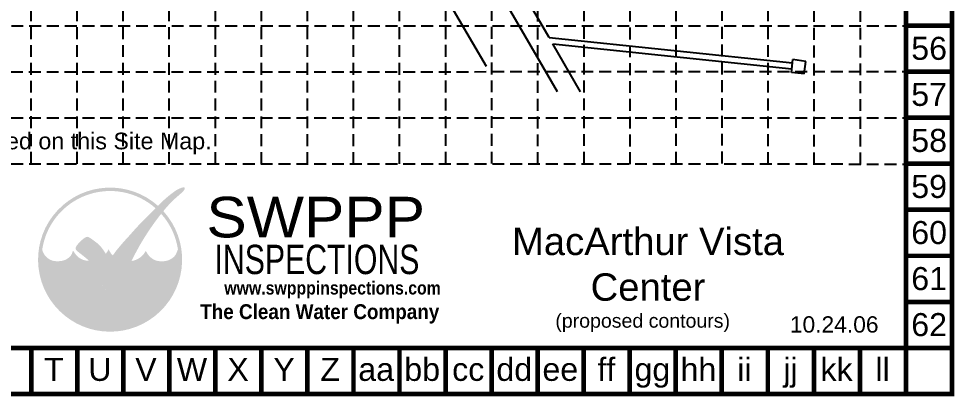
# Model space of a CAD drawing. Header units: feet. Extents: x -1330 to -864, y 1503 to 2248.
# Drawn here: x -1099.8 to -863.6, y 1503.4 to 1598.7 of the extents above; entities that cross this region are included whole.
import ezdxf
from ezdxf.enums import TextEntityAlignment as Align

# ---------------------------------------------------------------- set-up
doc = ezdxf.new("R2010")
doc.units = ezdxf.units.FT
doc.header["$LTSCALE"] = 40
doc.header["$MEASUREMENT"] = 0
doc.linetypes.add('HIDDEN', pattern=[0.375, 0.25, -0.125])
for name, color, linetype in [('BASE', 7, 'Continuous'), ('EX-INLET', 7, 'Continuous'), ('EX-PAV-TC', 1, 'Continuous'), ('EX-STM', 7, 'Continuous'), ('GRID', 254, 'HIDDEN'), ('LOGO', 7, 'Continuous')]:
    doc.layers.add(name, color=color, linetype=linetype)
doc.styles.add("L200'", font='ARIAL.TTF', dxfattribs={"height": 0.001968503937008})
doc.styles.add('LOGO', font='', dxfattribs={"height": 25})
doc.styles.add('LOGO1', font='Rockeb.TTF', dxfattribs={"height": 25})
doc.styles.get("Standard").update_dxf_attribs({"font": 'ARIAL.TTF'})
doc.styles.get('LOGO').set_extended_font_data('Rockwell', bold=True)

# ---------------------------------------------------------------- blocks, each defined once
blk = doc.blocks.new('A$C2CE27EB8')
at = {"layer": 'LOGO'}
h = blk.add_hatch(color=170, dxfattribs=at)
h.paths.add_polyline_path([(95.20861992706568, 59.81504070363519), (94.07369334172563, 60.98606272476661), (93.20989105467106, 61.99215020426902), (92.49474907468993, 62.93758486212084), (91.72606123329751, 64.11046033804814), (90.8898744552971, 65.57149512770093), (90.18182207053769, 66.94957151933932), (89.70416383342445, 67.91791408138363), (89.2234458290086, 68.92804492751497), (88.74702742547879, 69.9627933071099), (88.2822679910164, 71.00498846953622), (87.61511127851418, 72.55032519594693), (86.86670594156385, 74.41317764647602), (86.32491196267847, 75.8464669364829), (85.99417947002121, 76.7368961377664), (85.66793594230376, 77.62104547618901), (85.33886935236933, 78.50836135363193), (84.99966767295837, 79.40829017150634), (84.6430188769341, 80.33027833144138), (84.262821712392, 81.28146670362446), (83.85781802847987, 82.25977403249851), (83.42796044962097, 83.26081353123323), (82.97320160024219, 84.28019841286459), (82.49349410477816, 85.31354189049728), (81.98879058765306, 86.35645717721388), (81.45904367329786, 87.40455748609156), (80.90420598614173, 88.45345603023168), (80.32494880105287, 89.49856265825804), (79.72481799463594, 90.53447376130839), (79.1080780939842, 91.55558236594493), (78.47899362613998, 92.55628149887036), (77.84182911815833, 93.53096418669418), (77.20084909709203, 94.47402345611931), (76.56031809001661, 95.37985233372979), (75.9245006239803, 96.24284384621546), (75.29600721908173, 97.05951900913624), (74.67083236753024, 97.83491079374062), (74.04331655460737, 98.57618016014737), (73.40780026553784, 99.29048806855747), (72.75862398560503, 99.98499547911558), (72.1793484526429, 100.575858404515), (70.47289153210977, 100.568494646894), (68.5134819731129, 100.7704809104139), (66.91230834093403, 101.0750802794083), (65.81135303921337, 101.3341426457597), (64.71119866818253, 101.6476739509093), (63.63140311866027, 102.0156544650441), (62.05915515635797, 102.6424066675763), (60.07842272753896, 103.6699068674942), (58.25412977444239, 104.8564421282678), (56.63927229824913, 106.1541399392996), (55.21113329124228, 107.5514634970574), (53.97079602145686, 108.9689733489607), (52.91890984247175, 110.3178684588513), (52.07066288076476, 111.4855240149183), (51.38027484900749, 112.4564972889519), (51.03586780325031, 112.9376586029764), (50.72603403934727, 113.3605683685873), (50.44960616934668, 113.7204598281415), (50.20541680528731, 114.0125662240083), (49.99229855917338, 114.2321207985856), (49.809084043035, 114.3743567942487), (49.65391661365402, 114.4363274124933), (49.5221826068655, 114.4223656912385), (49.40857910325803, 114.3386246275119), (49.30780318342613, 114.1912572183365), (49.21455192796157, 113.9864164607432), (49.12352241745702, 113.7302553517541), (49.02941173250611, 113.4289268883987), (48.7759250414806, 112.5872023006982), (48.35059710869564, 111.3747263117334), (47.81714754202221, 110.2006988721537), (47.25892343048372, 109.1884784835494), (46.55964948912333, 108.1414053056127), (45.72698798959345, 107.0905348426951), (44.76604950624051, 106.058711746556), (43.68763672331033, 105.0730208157835), (42.48594105192342, 104.1387759535801), (41.18542137938994, 103.2746727304831), (39.80829360155622, 102.4956993653346), (38.37276280240076, 101.8144041642818), (36.89372032717574, 101.2438215045376), (35.33215200635232, 100.7776745677445), (33.65324493998332, 100.4122832231673), (31.82326734897742, 100.1443318105237), (29.82933389825894, 99.97223701926293), (27.76356815858026, 99.90422111723626), (25.71343668541022, 99.9471702578877), (23.77369154148118, 100.1070107251569), (21.98613133873914, 100.3918615830386), (20.3052719441971, 100.8156811456773), (18.68793543115953, 101.3918767572854), (17.07718847034903, 102.1399782903061), (15.46496805492279, 103.063576776523), (13.87120707690201, 104.1648637786191), (12.31774657481537, 105.4466015168376), (11.21002844370878, 106.5353245398866), (10.48556118833039, 107.3169003419497), (9.779946300448046, 108.1706879763211), (9.091635901870632, 109.1230325883329), (8.419082114381581, 110.2002793233679), (7.760737059771145, 111.428773326764), (7.115052859830939, 112.8348597438835), (6.480481636358491, 114.4448837200978), (5.855475511144959, 116.2851904007404, -0.5957293136125847), (166.6438216678439, 175.1367396979603), (167.9164323571008, 176.4356777410292), (168.9552358324404, 177.4869522000387), (170.0442564355926, 178.5779183185913, 37.93689005444305), (177.7058289826232, 171.0134741280829), (177.2714863263222, 170.491520946182), (176.3860161327716, 169.4146911069757), (175.4925541365715, 168.3141704989392), (174.6195357378247, 167.2244648089894, -0.1464490997537612), (198.4423599902821, 116.7301987880822), (198.0176922042765, 115.7411114493343), (197.6390368664142, 114.8180767077698), (197.2973744290111, 113.9565475623908), (196.9836853443626, 113.1519770121961), (196.5048014217077, 111.9298741414269), (195.9662184486442, 110.6758833059893), (195.3706916403876, 109.5381506272637), (194.6864941170138, 108.4816282985394), (193.9294514483781, 107.514287467796), (193.0950177334735, 106.606665741424), (192.1685963037035, 105.7215574019913), (191.1782398544647, 104.8803513496532), (190.1223148246545, 104.0835077173409), (189.009535408286, 103.3412741931452), (187.8495382998963, 102.6642404088408), (186.6415396046427, 102.0551571374424), (185.3867635519919, 101.5172422900283), (184.0864722830388, 101.0534494695478), (182.7449008752624, 100.6669801713075), (181.3564076434127, 100.3528907665657), (179.9364145249151, 100.1097636108741), (178.4903952459654, 99.93386345252702), (177.0186155145661, 99.82210335118782), (175.5426365566786, 99.78186704733241), (174.031062877385, 99.82100725639805), (172.4700050797078, 99.94879829555953), (170.8430124940019, 100.1751302947019), (169.1817513800052, 100.5059694411499), (167.5241041564564, 100.9472150835429), (165.9116581873923, 101.5036779997162), (164.3900492679395, 102.1764073333478), (162.9360756016436, 102.979030075971), (161.5475284874551, 103.9078889100349), (160.2105312116923, 104.9643755479361), (158.9099179795721, 106.1508139649586), (157.6688019462313, 107.4335286180835), (156.532737559502, 108.7566013178192), (155.5502930276703, 110.0583187377083), (154.7902080806239, 111.2345821460882), (154.2711876837807, 112.1398100411299), (153.9890702645257, 112.643823941767), (153.7366072574864, 113.0898248267713), (153.5088910579143, 113.4681090821376), (153.3010140611868, 113.7689730935002), (153.1080686626506, 113.9827132465999), (152.9255649298175, 114.1028256868893), (152.7506836188218, 114.1356055987507), (152.5810231579549, 114.0905479262927), (152.4141819755091, 113.9771476136279), (152.2477584997741, 113.804899604862), (152.0793511590464, 113.5832988441151), (151.9065583816141, 113.3218402754917), (151.7269785957583, 113.0300188430963), (151.538262428739, 112.7159904591367), (151.0549735276804, 111.9102342573232), (150.3624256347553, 110.8338517756439), (149.4575666021706, 109.6161752978375), (148.4975178456043, 108.5235431732789), (147.6236546356345, 107.6299207571), (146.65649223733, 106.7420057109738), (145.6029140320798, 105.8771291933182), (144.4470948580356, 105.0280235610048), (143.1828379578683, 104.1927524228066), (141.7750791716262, 103.3511755922696), (140.2065048930954, 102.5025607768547), (138.4577538122303, 101.7272413704164), (136.8506304059351, 101.2070239784409), (135.5951448572137, 100.8721417295218), (134.1745706367819, 100.5674157436836), (132.6348719967255, 100.3092029401128), (132.2787053165912, 99.4353157435321), (131.88292379207, 98.44098954822562), (131.436158300397, 97.30235522594432), (130.9413036668916, 96.028291063869), (130.4051125172691, 94.63657819342075), (129.8343374772185, 93.14499774585897), (129.2357311724541, 91.57133085274347), (128.616046228713, 89.93335864561686), (127.9820352716497, 88.24886225548812), (127.3404509269462, 86.53562281396466), (126.6978120755766, 84.81106276652054), (126.0597026190349, 83.09116981411353), (125.4314727141023, 81.39157297152735), (124.8184725175361, 79.72790125412973), (124.2260521861085, 78.11578367670768), (123.6595618765655, 76.57084925430365), (123.1243517456637, 75.10872700191669), (122.6257719501591, 73.74504593454787), (122.1670180661931, 72.4912172257408), (121.7426673474647, 71.34178068328151), (121.3451424670147, 70.2870582734322), (120.7639613101292, 68.7972390352545), (120.0496546642535, 67.16443784493822), (119.3123976078982, 65.74425945314022), (118.4949972512859, 64.4425841870924), (117.6221654546198, 63.26282337223995), (116.7140398665915, 62.19287788736153), (115.7617503166903, 61.1884766994383), (114.8164658908545, 60.28331490911057), (113.8565050157094, 59.46382836381633), (112.8669251126407, 58.726997597013), (111.8483876441574, 58.08134185319261), (110.7803966892893, 57.5146939833146), (109.6942649706234, 57.03167218316173), (108.3571767009726, 56.5362396645088), (106.8038728609677, 56.11730793186723), (105.3904011952773, 55.90186672742789), (104.0637420359526, 55.89150274348412), (102.7869401917023, 56.08436781328317), (101.5312572783423, 56.42565553995701), (100.0462058634612, 56.9279379650402), (98.75863792865448, 57.42650168806108), (97.4881895509534, 58.05381253724374), (96.33020872727593, 58.83565389332148)])
h.paths.add_polyline_path([(103.1600825765486, 111.2688724897855), (101.2154833940272, 114.6768879966677), (100.0487132690682, 117.1282727373818), (99.36062895480563, 115.3943663291249), (97.4758566524165, 112.2853005655869), (95.97351852070824, 110.5884500736595), (96.15217366016395, 110.2920965639929), (96.45558665199042, 109.790587985556), (96.73902394676315, 109.3293376317462), (97.00495446489822, 108.9095790388334), (97.25584712671025, 108.5325457432701), (97.49407733102453, 108.1986115439731), (97.72164639045786, 107.9047112898745), (97.94046209611952, 107.6469200924558), (98.15243223908965, 107.4213130631802), (98.35946461048388, 107.2239653134973), (98.56346700138192, 107.050951954895), (98.76634720286393, 106.8983480988292), (98.97001300605007, 106.7622288567563), (99.1760168276387, 106.6392300368059), (99.3844895868765, 106.5282302336823), (99.59520682855873, 106.4286687387687), (99.80794409755981, 106.3399848434253), (100.0224769387137, 106.2616178390145), (100.2385808968711, 106.1930070169184), (100.4560315168596, 106.1335916685014), (100.6746043435305, 106.0828110851241), (100.8939627027735, 106.0402353894937), (101.1133210447529, 106.0059580296204), (101.3317816006434, 105.9802032848547), (101.5484466016696, 105.9631954345359), (101.7624182790241, 105.9551587580121), (101.9727988638806, 105.9563175346273), (102.1786905874769, 105.9668960437255), (102.3791956810087, 105.9871185646529), (102.5737717413913, 106.0171719968607), (102.763297828531, 106.0570937202438), (102.9490083680571, 106.1068837348062), (103.1321377855493, 106.166542040535), (103.3139205066541, 106.2360686374378), (103.4955909569753, 106.3154635255155), (103.6783835621486, 106.4047267047602), (103.8635327478073, 106.5038581751901), (104.0520110953316, 106.6129513882249), (104.2437438094162, 106.732473601071), (104.4383942504728, 106.8629855223295), (104.6356257790135, 107.0050478606819), (104.8351017554637, 107.1592213247261), (105.0364855402786, 107.3260666231025), (105.2394404939196, 107.5061444644339), (105.4436299768531, 107.7000155573616), (105.6491101215847, 107.9084835780831), (105.8575081488007, 108.1333240731384), (105.9954415665334, 108.290586631517), (104.5661867606514, 109.5050753134587)], flags=17)
blk.add_hatch(color=240, dxfattribs=at).paths.add_polyline_path([(187.7048146419793, 194.509524663102), (189.7804245014636, 196.0903705584786), (191.5485997498718, 197.4081922000894), (193.0439611310462, 198.4933234566121), (194.3011293888294, 199.376098196725), (195.3547252670651, 200.0868502891097), (196.2393695095943, 200.6559136024433), (196.9896828602618, 201.1136220054067), (197.6402860629082, 201.4903093666757), (198.2213483574646, 201.8122912012677), (198.7452329682078, 202.0898096095315), (199.2198516155022, 202.3290883381529), (199.6531160197114, 202.5363511338161), (200.0529379012, 202.7178217432062), (200.4272289803316, 202.8797239130079), (200.7839009774702, 203.0282813899074), (201.1308656129804, 203.1697179205895), (201.4744167308991, 203.3090143729356), (201.8143766699554, 203.4461800996215), (202.1489498925498, 203.5799815745193), (202.4763408610866, 203.7091852715018), (202.7947540379664, 203.8325576644415), (203.1023938855919, 203.9488652272111), (203.3974648663643, 204.0568744336821), (203.6781714426857, 204.1553517577282), (203.9432791831773, 204.2433627106362), (204.1937980813377, 204.321168953354), (204.4312992368846, 204.3893311842434), (204.657353749536, 204.448410101666), (204.8735327190097, 204.4989664039839), (205.0814072450221, 204.5415607895604), (205.2825484272926, 204.5767539567568), (205.4785273655375, 204.6051066039339), (205.6705410848235, 204.62712335962), (205.8582903116062, 204.6430845729951), (206.0411016976886, 204.6532145234042), (206.2183018948745, 204.6577374901916), (206.3892175549672, 204.6568777527034), (206.5531753297714, 204.6508595902834), (206.7095018710897, 204.6399072822761), (206.8575238307253, 204.6242451080276), (206.996698791218, 204.6040412770457), (207.1270080580503, 204.5792397194941), (207.2485638674389, 204.5497282957007), (207.361478455603, 204.5153948659936), (207.46586405876, 204.4761272906997), (207.5618329131275, 204.4318134301458), (207.6494972549244, 204.3823411446612), (207.7289693203675, 204.3275982945726), (207.8003987519887, 204.2674166686598), (207.8640848175728, 204.2014037695111), (207.9203641912172, 204.1291110281689), (207.9695735470218, 204.0500898756736), (208.0120495590836, 203.9638917430656), (208.0481289015006, 203.8700680613873), (208.0781482483717, 203.7681702616798), (208.1024442737958, 203.6577497749824), (208.1212040208557, 203.5386383866536), (208.1340160085883, 203.4117892993125), (208.1403191250142, 203.2784360698935), (208.1395522581543, 203.1398122553326), (208.1311542960311, 202.9971514125644), (208.1145641266658, 202.8516870985238), (208.0892206380786, 202.704652870146), (208.0545627182923, 202.5572822843654), (208.0100479556054, 202.4102295029647), (207.9552087394241, 202.2618311071102), (207.8895961594326, 202.1098442828156), (207.8127613053139, 201.9520262160919), (207.7242552667531, 201.786134092955), (207.6236291334344, 201.6099250994154), (207.5104339950394, 201.4211564214883), (207.3842209412546, 201.2175852451857), (207.2444662520156, 200.997548148251), (207.0903469682703, 200.7616992753514), (206.9209653212188, 200.5112721628828), (206.7354235420644, 200.2475003472416), (206.5328238620068, 199.9716173648255), (206.3122685122466, 199.6848567520306), (206.0728597239849, 199.3884520452531), (205.8136997284232, 199.0836367808903), (205.5322261124647, 198.7697941907435), (205.2192178858236, 198.4389062882351), (204.8637894139156, 198.0811047821907), (204.4550550621575, 197.6865213814367), (203.9821291959652, 197.2452877948011), (203.4341261807549, 196.7475357311092), (202.8001603819434, 196.183396899189), (202.0693461649462, 195.5430030078657), (201.2357483284763, 194.8203235151982), (200.3132334044226, 194.0246788761712), (199.3206183579732, 193.1692272950028), (198.276720154312, 192.267126975909), (197.2003557586254, 191.3315361231079), (196.1103421361013, 190.3756129408147), (195.0254962519234, 189.4125156332476), (193.9646350712787, 188.4554024046232), (192.9423293351829, 187.5142726187707), (191.9561648879726, 186.5864902779666), (190.9994813498115, 185.6662605441007), (190.0656183408669, 184.7477885790623), (189.1479154813046, 183.8252795447391), (188.2397123912897, 182.8929386030214), (187.334348690988, 181.9449709157965), (186.4251640005659, 180.9755816449556), (185.5071256245146, 179.9806582870877), (184.5817116046269, 178.9628176775867), (183.6520276670253, 177.9263589865491), (182.7211795378294, 176.8755813840693), (181.7922729431584, 175.8147840402437), (180.8684136091338, 174.7482661251669), (179.9527072618748, 173.6803268089348), (179.0482596275015, 172.6152652616414), (178.1564167976876, 171.5549492523714), (177.2714863263091, 170.4915209461536), (176.3860161327989, 169.4146911070067), (175.4925541365856, 168.3141704989488), (174.5836482571008, 167.1796698859972), (173.6518464137739, 166.0009000321697), (172.6896965260353, 164.767571701484), (171.689746513317, 163.4693956579575), (170.6473538547366, 162.0999189857098), (169.5691142681781, 160.6680340492654), (168.4644330312126, 159.1864695332496), (167.3427154214119, 157.6679541222867), (166.2133667163466, 156.1252165010043), (165.0857921935894, 154.5709853540267), (163.969397130712, 153.0179893659789), (162.8735868052854, 151.4789572214878), (161.8052128185641, 149.9630650778626), (160.7609120665302, 148.4652789831551), (159.734767768849, 146.9770124581011), (158.7208631451849, 145.4896790234369), (157.7132814152033, 143.9946921998989), (156.7061057985684, 142.4834655082223), (155.6934195149456, 140.947412469143), (154.6693057839989, 139.3779466033981), (153.6302805834284, 137.7701013900341), (152.582590923068, 136.1333901413377), (151.534916570788, 134.4809461279067), (150.4959372944581, 132.8259026203385), (149.4743328619466, 131.1813928892306), (148.4787830411237, 129.5605502051803), (147.5179675998593, 127.9765078387849), (146.6005663060209, 126.4423990606424), (145.7323958355828, 124.9671911833274), (144.9078204969287, 123.5431876873217), (144.1183415065461, 122.1585260950852), (143.3554600809234, 120.8013439290778), (142.6106774365471, 119.4597787117588), (141.8754947899042, 118.1219679655878), (141.1414133574845, 116.7760492130245), (140.399934355773, 115.4101599765285), (139.6458964651051, 114.0178254719557), (138.8874882212031, 112.6141216887473), (138.1362356236355, 111.2195123097432), (137.4036646719719, 109.85446101778), (136.7013013657802, 108.5394314956969), (136.0406717046303, 107.2948874263312), (135.4333016880914, 106.1412924925216), (134.8907173157304, 105.0991103771075), (134.4197912244554, 104.1794548267756), (134.0087826005188, 103.3560398436201), (133.6412972675125, 102.593229493584), (133.3009410490245, 101.8553878426111), (132.9713197686465, 101.106878956645), (132.6360392499691, 100.3120669016283), (132.2787053165839, 99.43531574350573), (131.8829237920791, 98.44098954822005), (131.4361583003988, 97.30235522595842), (130.9413036668943, 96.02829106388322), (130.4051125172682, 94.6365781933979), (129.8343374772253, 93.14499774590911), (129.2357311724691, 91.57133085282089), (128.6160462287025, 89.93335864553978), (127.9820352716301, 88.24886225546845), (127.3404509269558, 86.53562281401321), (126.697812075558, 84.8110627665119), (126.0597026190167, 83.09116981403099), (125.4314727140913, 81.3915729715709), (124.8184725175361, 79.72790125412973), (124.2260521861085, 78.11578367670768), (123.6595618765655, 76.57084925430365), (123.1243517456637, 75.10872700191669), (122.6257719501591, 73.74504593454787), (122.1670180661945, 72.49121722574637), (121.7426673474565, 71.34178068327037), (121.3451424670175, 70.28705827342958), (120.9668660979487, 69.31737196253289), (120.600260913322, 68.4230437168901), (120.2377495862102, 67.59439550280979), (119.8717547896854, 66.82174928660197), (119.4946991968186, 66.09542703457521), (119.100619253546, 65.40701144056834), (118.6900064972551, 64.75312810853382), (118.2649662381959, 64.13166336995482), (117.8276037866199, 63.54050355631216), (117.3800244527765, 62.97753499908833), (116.9243335469168, 62.44064402976539), (116.4626363792918, 61.92771697982482), (115.9970382601514, 61.43664018074935), (115.5290878742221, 60.96568962370975), (115.0581074041306, 60.51469993863032), (114.5828624069804, 60.08389541512622), (114.1021184398742, 59.67350034281048), (113.614641059914, 59.28373901129817), (113.1191958242025, 58.91483571020274), (112.6145482898437, 58.5670147291388), (112.0994640139397, 58.24050035771927), (111.5734379997411, 57.93546081401144), (111.0388830350907, 57.65184002989054), (110.4989413539788, 57.38952586568359), (109.9567551903992, 57.14840618171922), (109.4154667783396, 56.92836883832422), (108.8782183517924, 56.72930169582571), (108.3481521447475, 56.55109261455254), (107.8284103911983, 56.39362945483128), (107.3214245850222, 56.25689352671679), (106.8267832596512, 56.1412399391719), (106.3433642084074, 56.04711725088589), (105.8700452246098, 55.97497402054898), (105.4057041015803, 55.92525880685082), (104.9492186326397, 55.89842016848081), (104.4994666111079, 55.8949066641286), (104.0553258303053, 55.91516685248484), (103.6156927809511, 55.95918204017971), (103.1795387433517, 56.02506452561272), (102.7458536952136, 56.11045935512448), (102.3136276142427, 56.21301157505548), (101.881850478142, 56.33036623174689), (101.4495122646194, 56.46016837153888), (101.0156029513787, 56.60006304077262), (100.5791125161254, 56.74769528578815), (100.1394985327602, 56.90145775930034), (99.69808895996357, 57.06273353951883), (99.25667935261117, 57.23365331102787), (98.81706526557946, 57.41634775841032), (98.381042253744, 57.61294756625068), (97.95040587198037, 57.82558341913204), (97.52695167516413, 58.05638600163786), (97.11247521817268, 58.30748599835306), (96.70832316859969, 58.58035993550163), (96.3140466449272, 58.87386770587557), (95.92874787835717, 59.18621504390967), (95.55152910008928, 59.51560768403601), (95.18149254132368, 59.86025136068929), (94.81774043326277, 60.21835180830283), (94.4593750071067, 60.58811476130973), (94.10549849405652, 60.96774595414479), (93.7547642322761, 61.35752571887235), (93.40402998777245, 61.76603277808783), (93.0497046335172, 62.20392045201629), (92.68819704248153, 62.68184206088529), (92.31591608763574, 63.21045092492056), (91.92927064194919, 63.80040036434889), (91.52466957839442, 64.46234369939691), (91.09852176994127, 65.20693425028946), (90.64906117209921, 66.0401879921086), (90.18182207052996, 66.94957151935), (89.70416383343581, 67.91791408136442), (89.22344582901724, 68.92804492750133), (88.74702742547697, 69.96279330711252), (88.28226799101367, 71.0049884695469), (87.83652689383052, 72.03745966415568), (87.41716350212755, 73.04303614028947), (87.0290919515428, 74.00898333933947), (86.66744544745416, 74.94031147086218), (86.3249119626762, 75.84646693645607), (85.99417947002257, 76.73689613771978), (85.66793594230876, 77.62104547625029), (85.33886935234796, 78.50836135364659), (84.9996676729561, 79.4082901715069), (84.64301887694683, 80.33027833142819), (84.26282171240291, 81.28146670359058), (83.85781802848487, 82.25977403249647), (83.42796044962188, 83.26081353122856), (82.97320160024174, 84.28019841287221), (82.49349410477453, 85.31354189051046), (81.98879058764896, 86.35645717722605), (81.45904367329376, 87.40455748610316), (80.9042059861381, 88.4534560302261), (80.32494880104969, 89.49856265827168), (79.72481799464776, 90.53447376129327), (79.1080780939933, 91.55558236593993), (78.47899362614316, 92.55628149885922), (77.84182911815833, 93.5309641866993), (77.20084909709749, 94.47402345610817), (76.56031809001843, 95.37985233373286), (75.92450062398166, 96.24284384622251), (75.29600721907809, 97.05951900914283), (74.67083236753206, 97.8349107937346), (74.04331655459919, 98.57618016015601), (73.40780026553784, 99.29048806856667), (72.75862398560321, 99.98499547912479), (72.09012820005319, 100.6668633519893), (71.39665339414341, 101.343252647319), (70.67254005313043, 102.021324325273), (69.91392969707113, 102.7067147582129), (69.12416798522281, 103.3989619673158), (68.30840161164042, 104.0960793859606), (67.4717772703807, 104.7960804475289), (66.61944165549994, 105.4969785854004), (65.75654146105308, 106.1967872329533), (64.88822338109821, 106.8935198235694), (64.01963410969074, 107.5851897906265), (63.15630766180766, 108.2692418814186), (62.30532733611744, 108.9408460988798), (61.4741637522061, 109.5946037598579), (60.67028752966144, 110.2251161812003), (59.90116928807083, 110.8269846797538), (59.17427964702347, 111.3948105723649), (58.49708922610535, 111.9231951758828), (57.87706864490565, 112.4067398071527), (57.31958303998363, 112.8418987524752), (56.82157561578697, 113.2325381759612), (56.37788409373525, 113.5843772111726), (55.98334619524849, 113.903134991673), (55.63279964174581, 114.1945306510252), (55.32108215464768, 114.4642833227916), (55.04303145537278, 114.7181121405345), (54.7934852653425, 114.9617362378186), (54.56801076364081, 115.2002019084597), (54.36509296002077, 115.4358640872892), (54.18394632190211, 115.670404869395), (54.02378531670365, 115.9055063498625), (53.88382441184331, 116.1428506237788), (53.76327807474036, 116.3841197862304), (53.66136077281499, 116.6309959323027), (53.57728697348375, 116.8851611570823), (53.51032724787819, 117.1477368572943), (53.45997658196939, 117.4176016362134), (53.4257860654443, 117.693073398754), (53.407306787984, 117.9724700498292), (53.40408983927318, 118.2541094943534), (53.4156863089961, 118.5363096372396), (53.44164728683654, 118.8173883834016), (53.4815238624783, 119.0956636377526), (53.53531602152316, 119.3703504242975), (53.6048193332449, 119.6442522434052), (53.69227826283577, 119.9210697145344), (53.79993727548708, 120.204503457144), (53.93004083639198, 120.4982540906934), (54.08483341074134, 120.8060222346421), (54.26655946372739, 121.1315085084492), (54.47746346054191, 121.4784135315738), (54.71934486946975, 121.8496447218502), (54.99222317116619, 122.2449366906101), (55.29567284937866, 122.6632308475635), (55.62926838785461, 123.1034686024155), (55.99258427034283, 123.5645913648756), (56.38519498058986, 124.0455405446506), (56.80667500234358, 124.5452575514488), (57.25659881935371, 125.0626837949773), (57.73408033393389, 125.5962433397242), (58.2363911226762, 126.1422908692992), (58.76034218073892, 126.6966637220941), (59.30274450328125, 127.2551992364982), (59.86040908546283, 127.8137347509023), (60.43014692244196, 128.3681076036967), (61.00876900937692, 128.9141551332722), (61.59308634142826, 129.4477146780187), (62.17949142090538, 129.9648418807091), (62.76270277871618, 130.4624656016407), (63.3370204529233, 130.9377330054939), (63.89674448158712, 131.3877912569474), (64.4361749027662, 131.8097875206818), (64.94961175452408, 132.2008689613767), (65.43135507491888, 132.5581827437113), (65.87570490201233, 132.8788760323656), (66.27877164152505, 133.1610947864666), (66.64390716982098, 133.4069801429335), (66.97627373092655, 133.6196720331317), (67.28103356886459, 133.8023103884283), (67.56334892766063, 133.9580351401896), (67.82838205134021, 134.0899862197809), (68.08129518392752, 134.20130355857), (68.32725056944673, 134.2951270879211), (68.57055007504096, 134.3740360374171), (68.81205406031404, 134.4383668294987), (69.05176250798831, 134.4878951848194), (69.28967540078838, 134.5223968240351), (69.52579272143385, 134.5416474678017), (69.7601144526484, 134.5454228367734), (69.9926405771539, 134.5334986516054), (70.22337107767225, 134.5056506329528), (70.45253038632472, 134.4618974690503), (70.68124073282843, 134.4032297184463), (70.91084879629761, 134.3308809072676), (71.1427012558479, 134.2460845616417), (71.37814479059352, 134.1500742076971), (71.61852607965193, 134.0440833715609), (71.865191802136, 133.9293455793603), (72.11948863716134, 133.8070943572229), (72.38339919420878, 133.6775539759352), (72.6614498042145, 133.5369116849248), (72.95880272848217, 133.3803454782757), (73.280620228315, 133.2030333500743), (73.63206456501575, 133.0001532944067), (74.01829799988491, 132.7668833053585), (74.44448279422659, 132.4984013770147), (74.91578120934264, 132.1898855034613), (75.43558748662326, 131.8381109896383), (76.00022378780659, 131.4462423838967), (76.6042442547182, 131.0190415454422), (77.24220302918275, 130.5612703334806), (77.90865425302718, 130.0776906072166), (78.59815206807525, 129.5730642258555), (79.30525061615299, 129.0521530486036), (80.02450403908688, 128.5197189346651), (80.75079531734218, 127.9796006328077), (81.48032278595429, 127.4319444500463), (82.20961361860009, 126.8759735829591), (82.93519498895466, 126.3109112281206), (83.65359407069582, 125.7359805821086), (84.36133803749908, 125.1504048414999), (85.05495406304044, 124.553407202872), (85.73096932099725, 123.9442108628011), (86.38685401001067, 123.3220836974457), (87.02385042859441, 122.6864723012862), (87.64414390022466, 122.0368679483876), (88.24991974838031, 121.3727619128117), (88.84336329653843, 120.6936454686211), (89.42665986817792, 119.9990098898795), (90.00199478677678, 119.2883464506499), (90.57155337581162, 118.5611464249961), (91.13655821125076, 117.8180512049465), (91.69438087902063, 117.0643026544008), (92.24143021753525, 116.3062927552268), (92.77411506521048, 115.5504134892902), (93.28884426046079, 114.803056838458), (93.78202664170294, 114.0706147845968), (94.25007104735005, 113.359479309573), (94.68938631581796, 112.6760423952538), (95.09739129917807, 112.0258362825929), (95.47554490412404, 111.4109542488997), (95.82631605100687, 110.8326298305716), (96.15217366017487, 110.2920965640036), (96.45558665198087, 109.7905879855925), (96.73902394677134, 109.3293376317366), (97.00495446489913, 108.9095790388309), (97.25584712671207, 108.5325457432722), (97.49407733101953, 108.1986115439701), (97.72164639045604, 107.9047112898761), (97.94046209611633, 107.6469200924579), (98.15243223909374, 107.4213130631786), (98.35946461048252, 107.2239653135038), (98.56346700137556, 107.0509519548996), (98.76634720286756, 106.8983480988296), (98.97001300605143, 106.7622288567594), (99.17601682764507, 106.6392300368054), (99.3844895868674, 106.5282302336859), (99.59520682855873, 106.4286687387682), (99.80794409756209, 106.3399848434218), (100.0224769387191, 106.2616178390156), (100.2385808968716, 106.1930070169175), (100.456031516861, 106.1335916684968), (100.6746043435305, 106.0828110851227), (100.8939627027803, 106.0402353894921), (101.1133210447524, 106.0059580296204), (101.3317816006484, 105.9802032848537), (101.5484466016683, 105.9631954345364), (101.7624182790132, 105.9551587580121), (101.9727988638847, 105.9563175346273), (102.1786905874833, 105.966896043726), (102.3791956810096, 105.9871185646533), (102.5737717414013, 106.0171719968633), (102.7632978285424, 106.0570937202468), (102.9490083680498, 106.1068837348031), (103.1321377855461, 106.166542040534), (103.3139205066491, 106.2360686374374), (103.495590956979, 106.3154635255145), (103.6783835621541, 106.4047267047641), (103.8635327477959, 106.503858175188), (104.0520110953294, 106.6129513882233), (104.2437438094044, 106.7324736010638), (104.4383942504801, 106.8629855223397), (104.6356257790117, 107.0050478606839), (104.8351017554583, 107.1592213247261), (105.0364855402754, 107.3260666230989), (105.2394404939223, 107.5061444644323), (105.443629976854, 107.7000155573589), (105.6491101215797, 107.9084835780876), (105.8575081488043, 108.1333240731445), (106.0708440512844, 108.3765555566329), (106.2911378217764, 108.6401965426561), (106.5204094530354, 108.9262655453178), (106.7606789378192, 109.2367810787217), (107.0139662688821, 109.5737616569719), (107.2822914389812, 109.9392257941706), (107.5675622219333, 110.3347060658429), (107.8712375157916, 110.7597912931884), (108.1946639996731, 111.2135843588286), (108.5391883526922, 111.6951881453839), (108.9061572539645, 112.2037055354747), (109.2969173826041, 112.7382394117216), (109.7128154177276, 113.2978926567456), (110.1551980384488, 113.8817681531656), (110.6251423968533, 114.4892783247008), (111.1226475369067, 115.1210737594484), (111.6474429755431, 115.7781145866052), (112.1992582296975, 116.4613609353667), (112.7778228163043, 117.1717729349261), (113.3828662522988, 117.9103107144809), (114.014118054617, 118.6779344032261), (114.6713077401919, 119.4756041303567), (115.3544871048175, 120.3040429280485), (116.0649970597228, 121.1630254404026), (116.8045007949945, 122.0520892145008), (117.574661500721, 122.9707717974248), (118.3771423669896, 123.9186107362555), (119.2136065838881, 124.8951435780756), (120.0857173415025, 125.8999078699668), (120.9951378299215, 126.93244115901), (121.9416939557273, 127.9911724132365), (122.9178624914839, 129.0700962844777), (123.9142829262532, 130.162098845514), (124.9215947490943, 131.2600661691266), (125.930437449068, 132.3568843280965), (126.9314505152342, 133.4454393952034), (127.915273436653, 134.5186174432291), (128.8725457023843, 135.5693045449538), (129.7966142813939, 136.5925212813079), (130.6916560622708, 137.5918262658189), (131.5645554135072, 138.5729126201641), (132.4221967035951, 139.5414734660212), (133.2714643010299, 140.5032019250679), (134.1192425743047, 141.4637911189808), (134.9724158919112, 142.4289341694367), (135.8378686223446, 143.4043241981154), (136.7217362908027, 144.3949010414499), (137.6271590493093, 145.4025913949079), (138.5565282065922, 146.4285686687174), (139.5122350713818, 147.4740062731036), (140.496670952406, 148.5400776182927), (141.5122271583932, 149.6279561145113), (142.5612949980737, 150.7388151719847), (143.6462657801749, 151.8738282009393), (144.767548903696, 153.032660410027), (145.9176261287084, 154.2089442015978), (147.0869973055555, 155.394803776427), (148.2661622845799, 156.58236333529), (149.4456209161217, 157.7637470789629), (150.615873050524, 158.9310792082217), (151.7674185381293, 160.0764839238401), (152.8907572292792, 161.192085426595), (153.9788234169291, 162.2723254413955), (155.0342891644914, 163.3209157896874), (156.0622609779939, 164.3438858170504), (157.0678453634605, 165.3472648690639), (158.0561488269186, 166.3370822913088), (159.0322778743948, 167.3193674293641), (160.0013390119143, 168.3001496288093), (160.9684387455045, 169.2854582352256), (161.9381129347771, 170.2802142992554), (162.9126148536952, 171.2849056918013), (163.8936271298053, 172.2989119888294), (164.8828323906564, 173.3216127663056), (165.8819132637964, 174.3523876001972), (166.8925523767739, 175.3906160664687), (167.9164323571363, 176.4356777410879), (168.9552358324322, 177.4869522000195), (170.0097291223933, 178.5433293229784), (171.0770133154811, 179.6017402046701), (172.1532731923412, 180.6586262435466), (173.2346935336182, 181.71042883806), (174.3174591199581, 182.7535893866656), (175.3977547320055, 183.7845492878142), (176.4717651504056, 184.7997499399595), (177.5356751558033, 185.795632741554), (178.5905119128956, 186.772290076039), (179.6566721225759, 187.7444182668122), (180.7593948697909, 188.7303646222587), (181.9239192394857, 189.7484764507655), (183.1754843166063, 190.8171010607174), (184.5393291860987, 191.9545857604998), (186.0406929329074, 193.1792778584994)])
for s, height, style, width, p in [('SWPPP', 57.60925966067344, 'LOGO1', 1.115, (238.8026452088648, 133.7406876224695)), ('INSPECTIONS', 41.63775, 'LOGO1', 0.77, (250.3275894484327, 81.67609113344804)), ('www.swpppinspections.com', 18.66904619113898, 'LOGO', 0.9, (264.2070487288779, 52.73259751457726))]:
    blk.add_text(s, height=height, dxfattribs=dict(at, style=style, width=width)).set_placement(p)
at = {"layer": 'LOGO', "color": 170, "style": 'LOGO', "width": 0.95}
blk.add_text('The Clean Water Company', height=21.0777337872006, dxfattribs=at).set_placement((229.9806650566597, 17.86077581182008))

msp = doc.modelspace()

# ---------------------------------------------------------------- linework, layer by layer
at = {"layer": 'BASE', "const_width": 1.162334538126981}
for points in [[(-864.2267794237912, 1503.938201497181), (-864.2267794237912, 2247.832305898412), (-1329.160594674592, 2247.832305898412), (-1329.160594674592, 1503.938201497181)], [(-875.8501248050566, 1515.561546878415), (-875.8501248050566, 2236.208960517178), (-1317.537249293295, 2236.208960517178), (-1317.537249293295, 1515.561546878415)]]:
    msp.add_lwpolyline(points, close=True, dxfattribs=at)
for points in [[(-864.2267794237912, 1596.924964547303), (-875.8501248050566, 1596.924964547303)], [(-864.2267794237912, 1585.30161916607), (-875.8501248050566, 1585.30161916607)], [(-864.2267794237912, 1573.678273784773), (-875.8501248050566, 1573.678273784773)], [(-864.2267794237912, 1562.054928403539), (-875.8501248050566, 1562.054928403539)], [(-864.2267794237912, 1550.431583022242), (-875.8501248050566, 1550.431583022242)], [(-864.2267794237912, 1538.808237640977), (-875.8501248050566, 1538.808237640977)], [(-864.2267794237912, 1527.184892259712), (-875.8501248050566, 1527.184892259712)], [(-1096.693687049192, 1515.561546878415), (-1096.693687049192, 1503.938201497181)], [(-1085.070341667926, 1515.561546878415), (-1085.070341667926, 1503.938201497181)], [(-1073.446996286629, 1515.561546878415), (-1073.446996286629, 1503.938201497181)], [(-1061.823650905364, 1515.561546878415), (-1061.823650905364, 1503.938201497181)], [(-1050.200305524099, 1515.561546878415), (-1050.200305524099, 1503.938201497181)], [(-1038.576960142834, 1515.561546878415), (-1038.576960142834, 1503.938201497181)], [(-1026.953614761568, 1515.561546878415), (-1026.953614761568, 1503.938201497181)], [(-1015.330269380303, 1515.561546878415), (-1015.330269380303, 1503.938201497181)], [(-1003.706923999038, 1515.561546878415), (-1003.706923999038, 1503.938201497181)], [(-992.0835786177408, 1515.561546878415), (-992.0835786177408, 1503.938201497181)], [(-980.4602332364757, 1515.561546878415), (-980.4602332364757, 1503.938201497181)], [(-968.8368878552103, 1515.561546878415), (-968.8368878552103, 1503.938201497181)], [(-957.213542473945, 1515.561546878415), (-957.213542473945, 1503.938201497181)], [(-945.5901970926798, 1515.561546878415), (-945.5901970926798, 1503.938201497181)], [(-933.9668517114144, 1515.561546878415), (-933.9668517114144, 1503.938201497181)], [(-922.3435063301492, 1515.561546878415), (-922.3435063301492, 1503.938201497181)], [(-910.7201609488524, 1515.561546878415), (-910.7201609488524, 1503.938201497181)], [(-899.0968155675871, 1515.561546878415), (-899.0968155675871, 1503.938201497181)], [(-887.4734701863217, 1515.561546878415), (-887.4734701863217, 1503.938201497181)], [(-875.8501248050566, 1515.561546878415), (-875.8501248050566, 1503.938201497181)], [(-864.2267794237912, 1515.561546878415), (-875.8501248050566, 1515.561546878415)]]:
    msp.add_lwpolyline(points, dxfattribs=at)
at = {"layer": 'EX-INLET', "color": 7}
for p, q in [((-904.7549998778671, 1585.127182934492), (-904.4138723379818, 1588.397101067647)), ((-901.1026601993229, 1587.862927201949), (-904.4138723379818, 1588.397101067647)), ((-901.5181871795047, 1584.758555227565), (-901.1026601993229, 1587.862927201949)), ((-901.5181871795047, 1584.758555227565), (-904.7549998778671, 1585.127182934492))]:
    msp.add_line(p, q, dxfattribs=at)
at = {"layer": 'EX-PAV-TC', "color": 7}
msp.add_line((-1003.607623226356, 1623.899654039437), (-981.8666573331033, 1586.677076396957), dxfattribs=at)
at = {"layer": 'EX-STM', "color": 7}
for p, q in [((-965.953953448989, 1593.918461913577), (-904.5066162095535, 1587.508093784644)), ((-965.0217125761731, 1592.313067414429), (-904.6622560062957, 1586.016190217495))]:
    msp.add_line(p, q, dxfattribs=at)
for points in [[(-965.9539534489891, 1593.918461913577), (-994.8438669507702, 1643.669239388642)], [(-963.7901181535274, 1580.235300176853), (-999.1417505386086, 1641.113682386687)], [(-958.0082412598084, 1580.235300176853), (-965.021712576173, 1592.313067414429)]]:
    msp.add_lwpolyline(points, dxfattribs=at)
at = {"layer": 'GRID', "color": 8, "linetype": 'HIDDEN', "ltscale": 0.3}
for p, q in [((-1096.693687049192, 1562.023686820989), (-1096.693687049192, 2236.208960517178)), ((-1085.070341667926, 1562.021859388029), (-1085.070341667926, 2236.208960517178)), ((-1073.446996286629, 1562.020031955069), (-1073.446996286629, 2236.208960517178)), ((-1061.823650905364, 1562.01820452211), (-1061.823650905364, 2236.208960517178)), ((-1050.200305524099, 1562.01637708915), (-1050.200305524099, 2236.208960517178)), ((-1038.576960142834, 1562.01454965619), (-1038.576960142834, 2236.208960517178)), ((-1026.953614761568, 1562.012722223231), (-1026.953614761568, 2236.208960517178)), ((-1015.330269380303, 1562.010894790271), (-1015.330269380303, 2236.208960517178)), ((-1003.706923999038, 1562.009067357312), (-1003.706923999038, 2236.208960517178)), ((-992.0285941130999, 1562.035500997234), (-992.0835786177408, 2236.208960517178)), ((-980.417564030699, 1562.092114074354), (-980.4602332364757, 2236.208960517178)), ((-968.8031441407841, 1561.952609877479), (-968.8368878552103, 2236.208960517178)), ((-957.0735116364194, 1562.060089359969), (-957.1622063070052, 2236.469568062391)), ((-945.513165302526, 1561.93912763993), (-945.53886092574, 2236.469568062391)), ((-933.8793867528279, 1562.081403967893), (-933.9155155444746, 2236.469568062391)), ((-922.2343156515893, 1562.120486616035), (-922.2921701632094, 2236.469568062391)), ((-910.6338838228048, 1562.019396235673), (-910.6688247819441, 2236.469568062391)), ((-898.9851166061436, 1561.867149036204), (-899.0454794006789, 2236.469568062391)), ((-887.3539518839274, 1561.898839334777), (-887.4221340194135, 2236.469568062391)), ((-1317.70813324085, 1596.895220774171), (-876.3300625060028, 1596.870399281875)), ((-1317.790487788948, 1585.239086525867), (-876.3291226819188, 1585.317473704533)), ((-1317.751688150036, 1573.641655069491), (-876.2861976554041, 1573.610608805864)), ((-1317.751519821888, 1562.058441735031), (-876.3015177469724, 1561.989036563165))]:
    msp.add_line(p, q, dxfattribs=at)

# ---------------------------------------------------------------- block references
at = {"layer": 'BASE', "xscale": 0.1779661698117252, "yscale": 0.1779661698114978, "zscale": 0.1779661698115539}
msp.add_blockref('A$C2CE27EB8', (-1094.963183842869, 1519.664075957037), dxfattribs=at)

# ---------------------------------------------------------------- texts
at = {"layer": 'BASE'}
for s, p in [('56', (-869.9962125557549, 1591.188383795544)), ('57', (-869.9962531167932, 1579.565022996875)), ('58', (-869.9962531167932, 1567.941684200726)), ('59', (-869.9962450045634, 1556.318334403301)), ('60', (-869.9962368923811, 1544.694988272979)), ('61', (-869.9962368923652, 1533.071645809727)), ('62', (-869.9962368923652, 1521.448307013579)), ('T', (-1090.969438182428, 1510.153291069816)), ('U', (-1079.346092801163, 1510.153291069816)), ('V', (-1067.722747419898, 1510.153291069816)), ('W', (-1056.099402038601, 1510.153291069816)), ('X', (-1044.476056657367, 1510.153291069816)), ('Y', (-1032.85271127607, 1510.153291069816)), ('Z', (-1021.229365894805, 1510.153291069816)), ('aa', (-1009.60602051354, 1510.153291069816)), ('bb', (-997.9826751322743, 1510.153291069816)), ('cc', (-986.359329751009, 1510.153291069816)), ('dd', (-974.7359843697122, 1510.153291069816)), ('ee', (-963.1126389884785, 1510.153291069816)), ('ff', (-951.4892936071816, 1510.153291069816)), ('gg', (-939.8659482259163, 1510.153291069816)), ('hh', (-928.242602844651, 1510.153291069816)), ('ii', (-916.6192574633858, 1510.153291069816)), ('jj', (-904.9959120821204, 1510.153291069816)), ('kk', (-893.3725667008237, 1510.153291069816)), ('ll', (-881.7492213195899, 1510.153291069816))]:
    msp.add_text(s, height=5.811672690634906, dxfattribs=at).set_placement(p, align=Align.MIDDLE_CENTER)
at = {"layer": 'BASE', "color": 7, "style": "L200'"}
msp.add_text('Location of concrete washout will be determined in the field and will be reflected on this Site Map.', height=4.205094067138484, dxfattribs=at).set_placement((-1303.850954658482, 1565.698556061093))
at = {"layer": 'BASE', "style": "L200'"}
msp.add_text('(proposed contours)', height=3.528188743361286, dxfattribs=at).set_placement((-964.3680747789533, 1520.670469111387))
at = {"layer": 'BASE'}
msp.add_text('10.24.06', height=4.119624706812516, dxfattribs=at).set_placement((-893.9637750737389, 1519.433457925674), align=Align.CENTER)
at = {"layer": 'BASE', "insert": (-940.9672651238516, 1545.91303176384), "char_height": 6.912674999993598, "width": 71.42657650075677, "attachment_point": 2}
msp.add_mtext('MacArthur Vista Center', dxfattribs=at)

doc.saveas('drawing.dxf')
